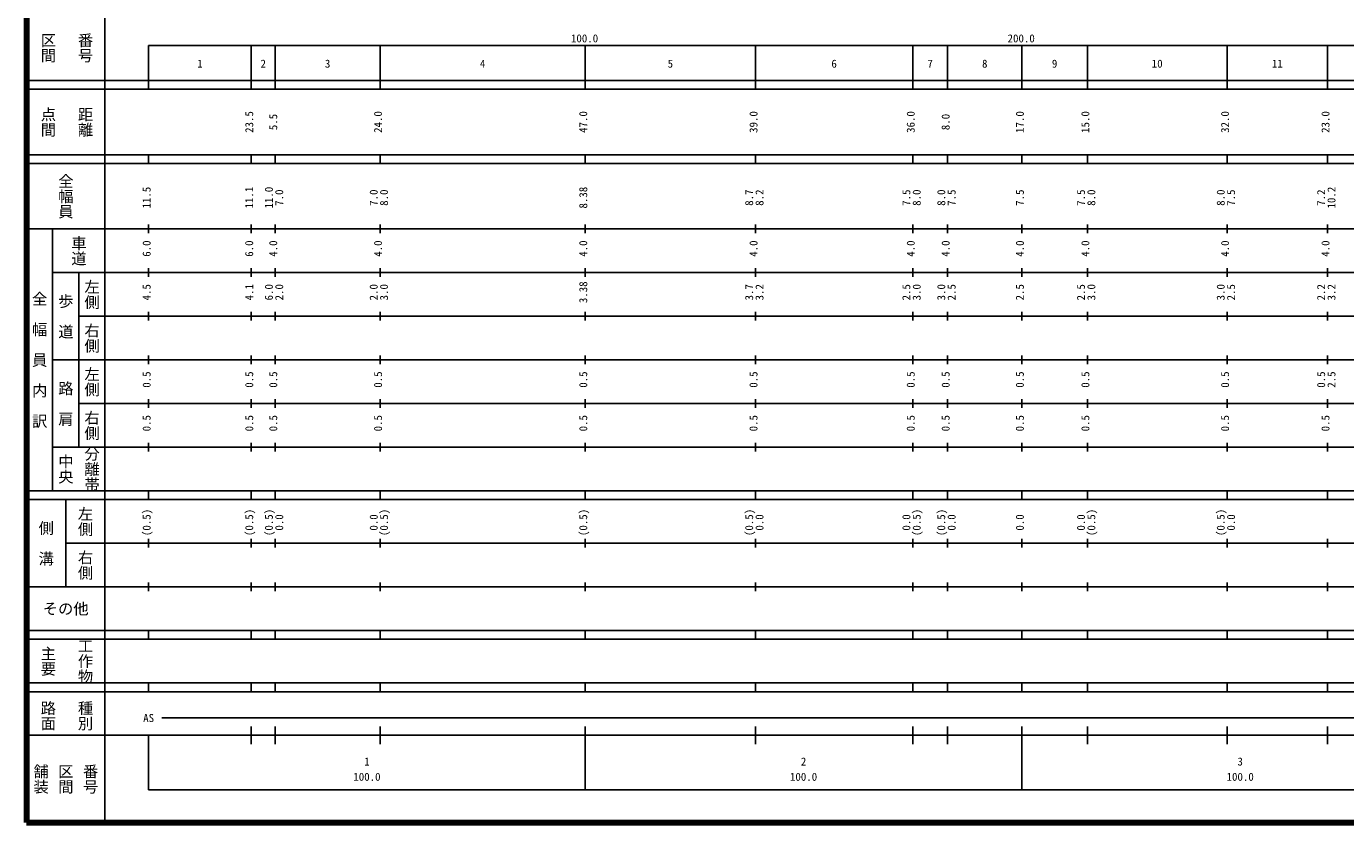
# Model space of a CAD drawing. Units: millimetres on the paper, enlarged 1000 times. Extents: x 40000 to 680000, y 20000 to 380000.
# Drawn here: x 40000 to 342152, y 20000 to 202409 of the extents above; entities that cross this region are included whole.
import ezdxf
from ezdxf.enums import TextEntityAlignment as Align

# ---------------------------------------------------------------- set-up
doc = ezdxf.new("R2010")
doc.units = ezdxf.units.MM
doc.header["$LTSCALE"] = 1000
doc.layers.add('M-TTL', color=2, linetype='Continuous', lineweight=140)
doc.layers.add('M-TTL-BAND', color=7, linetype='Continuous', lineweight=25)
doc.styles.add('@ＭＳ ゴシック', font='')
doc.styles.add('ＭＳ ゴシック', font='')
doc.styles.get('@ＭＳ ゴシック').set_extended_font_data('@MS Gothic')
doc.styles.get('ＭＳ ゴシック').set_extended_font_data('MS Gothic')

msp = doc.modelspace()

# ---------------------------------------------------------------- linework, layer by layer
at = {"layer": 'M-TTL'}
for p, q in [((40000, 380000), (40000, 20000)), ((40000, 20000), (680000, 20000))]:
    msp.add_line(p, q, dxfattribs=at)
at = {"layer": 'M-TTL-BAND'}
for p, q in [((58000, 370000), (58000, 20000)), ((68000, 198000), (579000, 198000)), ((68000, 198000), (68000, 188000)), ((91500, 188000), (91500, 198000)), ((97000, 188000), (97000, 198000)), ((121000, 188000), (121000, 198000)), ((168000, 188000), (168000, 198000)), ((207000, 188000), (207000, 198000)), ((243000, 188000), (243000, 198000)), ((251000, 188000), (251000, 198000)), ((268000, 188000), (268000, 198000)), ((283000, 188000), (283000, 198000)), ((315000, 188000), (315000, 198000)), ((338000, 188000), (338000, 198000)), ((40000, 190000), (579000, 190000)), ((40000, 188000), (579000, 188000)), ((40000, 173000), (579000, 173000)), ((68000, 171000), (68000, 173000)), ((91500, 171000), (91500, 173000)), ((97000, 171000), (97000, 173000)), ((121000, 171000), (121000, 173000)), ((168000, 171000), (168000, 173000)), ((207000, 171000), (207000, 173000)), ((243000, 171000), (243000, 173000)), ((251000, 171000), (251000, 173000)), ((268000, 171000), (268000, 173000)), ((283000, 171000), (283000, 173000)), ((315000, 171000), (315000, 173000)), ((338000, 171000), (338000, 173000)), ((40000, 171000), (579000, 171000)), ((40000, 156000), (579000, 156000)), ((46000, 96000), (46000, 156000)), ((68000, 155000), (68000, 157000)), ((91500, 155000), (91500, 157000)), ((97000, 155000), (97000, 157000)), ((121000, 155000), (121000, 157000)), ((168000, 155000), (168000, 157000)), ((207000, 155000), (207000, 157000)), ((243000, 155000), (243000, 157000)), ((251000, 155000), (251000, 157000)), ((268000, 155000), (268000, 157000)), ((283000, 155000), (283000, 157000)), ((315000, 155000), (315000, 157000)), ((338000, 155000), (338000, 157000)), ((46000, 146000), (579000, 146000)), ((52000, 146000), (52000, 106000)), ((68000, 145000), (68000, 147000)), ((91500, 145000), (91500, 147000)), ((97000, 145000), (97000, 147000)), ((121000, 145000), (121000, 147000)), ((168000, 145000), (168000, 147000)), ((207000, 145000), (207000, 147000)), ((243000, 145000), (243000, 147000)), ((251000, 145000), (251000, 147000)), ((268000, 145000), (268000, 147000)), ((283000, 145000), (283000, 147000)), ((315000, 145000), (315000, 147000)), ((338000, 145000), (338000, 147000)), ((52000, 136000), (579000, 136000)), ((68000, 135000), (68000, 137000)), ((91500, 135000), (91500, 137000)), ((97000, 135000), (97000, 137000)), ((121000, 135000), (121000, 137000)), ((168000, 135000), (168000, 137000)), ((207000, 135000), (207000, 137000)), ((243000, 135000), (243000, 137000)), ((251000, 135000), (251000, 137000)), ((268000, 135000), (268000, 137000)), ((283000, 135000), (283000, 137000)), ((315000, 135000), (315000, 137000)), ((338000, 135000), (338000, 137000)), ((68000, 125000), (68000, 127000)), ((91500, 125000), (91500, 127000)), ((97000, 125000), (97000, 127000)), ((121000, 125000), (121000, 127000)), ((168000, 125000), (168000, 127000)), ((207000, 125000), (207000, 127000)), ((243000, 125000), (243000, 127000)), ((251000, 125000), (251000, 127000)), ((268000, 125000), (268000, 127000)), ((283000, 125000), (283000, 127000)), ((315000, 125000), (315000, 127000)), ((338000, 125000), (338000, 127000)), ((46000, 126000), (579000, 126000)), ((52000, 116000), (579000, 116000)), ((68000, 115000), (68000, 117000)), ((91500, 115000), (91500, 117000)), ((97000, 115000), (97000, 117000)), ((121000, 115000), (121000, 117000)), ((168000, 115000), (168000, 117000)), ((207000, 115000), (207000, 117000)), ((243000, 115000), (243000, 117000)), ((251000, 115000), (251000, 117000)), ((268000, 115000), (268000, 117000)), ((283000, 115000), (283000, 117000)), ((315000, 115000), (315000, 117000)), ((338000, 115000), (338000, 117000)), ((46000, 106000), (579000, 106000)), ((68000, 105000), (68000, 107000)), ((91500, 105000), (91500, 107000)), ((97000, 105000), (97000, 107000)), ((121000, 105000), (121000, 107000)), ((168000, 105000), (168000, 107000)), ((207000, 105000), (207000, 107000)), ((243000, 105000), (243000, 107000)), ((251000, 105000), (251000, 107000)), ((268000, 105000), (268000, 107000)), ((283000, 105000), (283000, 107000)), ((315000, 105000), (315000, 107000)), ((338000, 105000), (338000, 107000)), ((40000, 96000), (579000, 96000)), ((40000, 94000), (579000, 94000)), ((49000, 94000), (49000, 74000)), ((68000, 94000), (68000, 96000)), ((91500, 94000), (91500, 96000)), ((97000, 94000), (97000, 96000)), ((121000, 94000), (121000, 96000)), ((168000, 94000), (168000, 96000)), ((207000, 94000), (207000, 96000)), ((243000, 94000), (243000, 96000)), ((251000, 94000), (251000, 96000)), ((268000, 94000), (268000, 96000)), ((283000, 94000), (283000, 96000)), ((315000, 94000), (315000, 96000)), ((338000, 94000), (338000, 96000)), ((68000, 83000), (68000, 85000)), ((91500, 83000), (91500, 85000)), ((97000, 83000), (97000, 85000)), ((121000, 83000), (121000, 85000)), ((168000, 83000), (168000, 85000)), ((207000, 83000), (207000, 85000)), ((243000, 83000), (243000, 85000)), ((251000, 83000), (251000, 85000)), ((268000, 83000), (268000, 85000)), ((283000, 83000), (283000, 85000)), ((315000, 83000), (315000, 85000)), ((338000, 83000), (338000, 85000)), ((49000, 84000), (579000, 84000)), ((40000, 74000), (579000, 74000)), ((68000, 73000), (68000, 75000)), ((91500, 73000), (91500, 75000)), ((97000, 73000), (97000, 75000)), ((121000, 73000), (121000, 75000)), ((168000, 73000), (168000, 75000)), ((207000, 73000), (207000, 75000)), ((243000, 73000), (243000, 75000)), ((251000, 73000), (251000, 75000)), ((268000, 73000), (268000, 75000)), ((283000, 73000), (283000, 75000)), ((315000, 73000), (315000, 75000)), ((338000, 73000), (338000, 75000)), ((40000, 64000), (579000, 64000)), ((68000, 62000), (68000, 64000)), ((91500, 62000), (91500, 64000)), ((97000, 62000), (97000, 64000)), ((121000, 62000), (121000, 64000)), ((168000, 62000), (168000, 64000)), ((207000, 62000), (207000, 64000)), ((243000, 62000), (243000, 64000)), ((251000, 62000), (251000, 64000)), ((268000, 62000), (268000, 64000)), ((283000, 62000), (283000, 64000)), ((315000, 62000), (315000, 64000)), ((338000, 62000), (338000, 64000)), ((40000, 62000), (579000, 62000)), ((40000, 52000), (579000, 52000)), ((68000, 50000), (68000, 52000)), ((91500, 50000), (91500, 52000)), ((97000, 50000), (97000, 52000)), ((121000, 50000), (121000, 52000)), ((168000, 50000), (168000, 52000)), ((207000, 50000), (207000, 52000)), ((243000, 50000), (243000, 52000)), ((251000, 50000), (251000, 52000)), ((268000, 50000), (268000, 52000)), ((283000, 50000), (283000, 52000)), ((315000, 50000), (315000, 52000)), ((338000, 50000), (338000, 52000)), ((40000, 50000), (579000, 50000)), ((71000, 44000), (565000, 44000)), ((40000, 40000), (579000, 40000)), ((68000, 40000), (68000, 27500)), ((91500, 38000), (91500, 42000)), ((97000, 38000), (97000, 42000)), ((121000, 38000), (121000, 42000)), ((168000, 27500), (168000, 42000)), ((207000, 38000), (207000, 42000)), ((243000, 38000), (243000, 42000)), ((251000, 38000), (251000, 42000)), ((268000, 27500), (268000, 42000)), ((283000, 38000), (283000, 42000)), ((315000, 38000), (315000, 42000)), ((338000, 38000), (338000, 42000)), ((68000, 27500), (579000, 27500))]:
    msp.add_line(p, q, dxfattribs=at)

# ---------------------------------------------------------------- texts
at = {"layer": 'M-TTL-BAND', "style": '@ＭＳ ゴシック'}
for s, p in [('区間', (45000, 197500)), ('番号', (53500, 197500)), ('点間', (45000, 180500)), ('距離', (53500, 180500)), ('全幅員', (49000, 163500)), ('車道', (52000, 151000)), ('左側', (55000, 141000)), ('全\u3000幅\u3000員\u3000内\u3000訳', (43000, 126000)), ('歩\u3000道', (49000, 136000)), ('右側', (55000, 131000)), ('左側', (55000, 121000)), ('路\u3000肩', (49000, 116000)), ('右側', (55000, 111000)), ('分離帯', (55000, 101000)), ('中央', (49000, 101000)), ('左側', (53500, 89000)), ('側\u3000溝', (44500, 84000)), ('右側', (53500, 79000)), ('工作物', (53500, 57000)), ('主要', (45000, 57000)), ('路面', (45000, 44500)), ('種別', (53500, 44500)), ('舗装', (43333, 30000)), ('番号', (54667, 30000)), ('区間', (49000, 30000))]:
    msp.add_text(s, height=2566, rotation=270, dxfattribs=at).set_placement(p, align=Align.MIDDLE_CENTER)
at = {"layer": 'M-TTL-BAND', "style": 'ＭＳ ゴシック'}
for s, p in [('100.0', (167844, 198195)), ('200.0', (267844, 198195)), ('1', (79750, 192405)), ('2', (94250, 192405)), ('3', (109000, 192405)), ('4', (144500, 192405)), ('5', (187500, 192405)), ('6', (225000, 192405)), ('7', (247000, 192405)), ('8', (259500, 192405)), ('9', (275500, 192405)), ('10', (299000, 192405)), ('11', (326500, 192405)), ('AS', (68000, 42500)), ('1', (118000, 32523)), ('2', (218000, 32523)), ('3', (318000, 32523)), ('100.0', (118000, 29033)), ('100.0', (218000, 29033)), ('100.0', (318000, 29033))]:
    msp.add_text(s, height=1833, dxfattribs=at).set_placement(p, align=Align.BOTTOM_CENTER)
for s, p in [('23.5', (92500, 180500)), ('5.5', (98000, 180500)), ('24.0', (122000, 180500)), ('47.0', (169000, 180500)), ('39.0', (208000, 180500)), ('36.0', (244000, 180500)), ('8.0', (252000, 180500)), ('17.0', (269000, 180500)), ('15.0', (284000, 180500)), ('32.0', (316000, 180500)), ('23.0', (339000, 180500)), ('11.5', (69000, 163174)), ('11.1', (92484, 163174)), ('11.0', (97000, 163174)), ('7.0', (99370, 163174)), ('7.0', (121000, 163174)), ('8.0', (123370, 163174)), ('8.38', (169000, 163174)), ('8.7', (207000, 163174)), ('8.2', (209370, 163174)), ('7.5', (243000, 163174)), ('8.0', (245370, 163174)), ('8.0', (251000, 163174)), ('7.5', (253370, 163174)), ('7.5', (269000, 163174)), ('7.5', (283000, 163174)), ('8.0', (285370, 163174)), ('8.0', (315000, 163174)), ('7.5', (317370, 163174)), ('7.2', (338000, 163174)), ('10.2', (340370, 163174)), ('6.0', (69000, 151500)), ('6.0', (92484, 151500)), ('4.0', (98000, 151500)), ('4.0', (122000, 151500)), ('4.0', (169000, 151500)), ('4.0', (208000, 151500)), ('4.0', (244000, 151500)), ('4.0', (252000, 151500)), ('4.0', (269000, 151500)), ('4.0', (284000, 151500)), ('4.0', (316000, 151500)), ('4.0', (339000, 151500)), ('4.5', (69000, 141500)), ('4.1', (92500, 141500)), ('6.0', (97000, 141500)), ('2.0', (99370, 141500)), ('2.0', (121000, 141500)), ('3.0', (123370, 141500)), ('3.38', (169000, 141500)), ('3.7', (207000, 141500)), ('3.2', (209370, 141500)), ('2.5', (243000, 141500)), ('3.0', (245370, 141500)), ('3.0', (251000, 141500)), ('2.5', (253370, 141500)), ('2.5', (269000, 141500)), ('2.5', (283000, 141500)), ('3.0', (285370, 141500)), ('3.0', (315000, 141500)), ('2.5', (317370, 141500)), ('2.2', (338000, 141500)), ('3.2', (340370, 141500)), ('0.5', (69000, 121500)), ('0.5', (92500, 121500)), ('0.5', (98000, 121500)), ('0.5', (122000, 121500)), ('0.5', (169000, 121500)), ('0.5', (208000, 121500)), ('0.5', (244000, 121500)), ('0.5', (252000, 121500)), ('0.5', (269000, 121500)), ('0.5', (284000, 121500)), ('0.5', (316000, 121500)), ('0.5', (338000, 121500)), ('2.5', (340370, 121500)), ('0.5', (69000, 111500)), ('0.5', (92500, 111500)), ('0.5', (98000, 111500)), ('0.5', (122000, 111500)), ('0.5', (169000, 111500)), ('0.5', (208000, 111500)), ('0.5', (244000, 111500)), ('0.5', (252000, 111500)), ('0.5', (269000, 111500)), ('0.5', (284000, 111500)), ('0.5', (316000, 111500)), ('0.5', (339000, 111500)), ('(0.5)', (69000, 88764)), ('(0.5)', (92500, 88764)), ('(0.5)', (97000, 88764)), ('(0.5)', (123370, 88764)), ('(0.5)', (169000, 88764)), ('(0.5)', (207000, 88764)), ('(0.5)', (245370, 88764)), ('(0.5)', (251000, 88764)), ('(0.5)', (285370, 88764)), ('(0.5)', (315000, 88764)), ('0.0', (99370, 88764)), ('0.0', (121000, 88764)), ('0.0', (209370, 88764)), ('0.0', (243000, 88764)), ('0.0', (253370, 88764)), ('0.0', (269000, 88764)), ('0.0', (283000, 88764)), ('0.0', (317370, 88764))]:
    msp.add_text(s, height=1833, rotation=90, dxfattribs=at).set_placement(p, align=Align.BOTTOM_CENTER)
msp.add_text('その他', height=2566, dxfattribs=at).set_placement((49000, 69000), align=Align.MIDDLE_CENTER)

doc.saveas('drawing.dxf')
